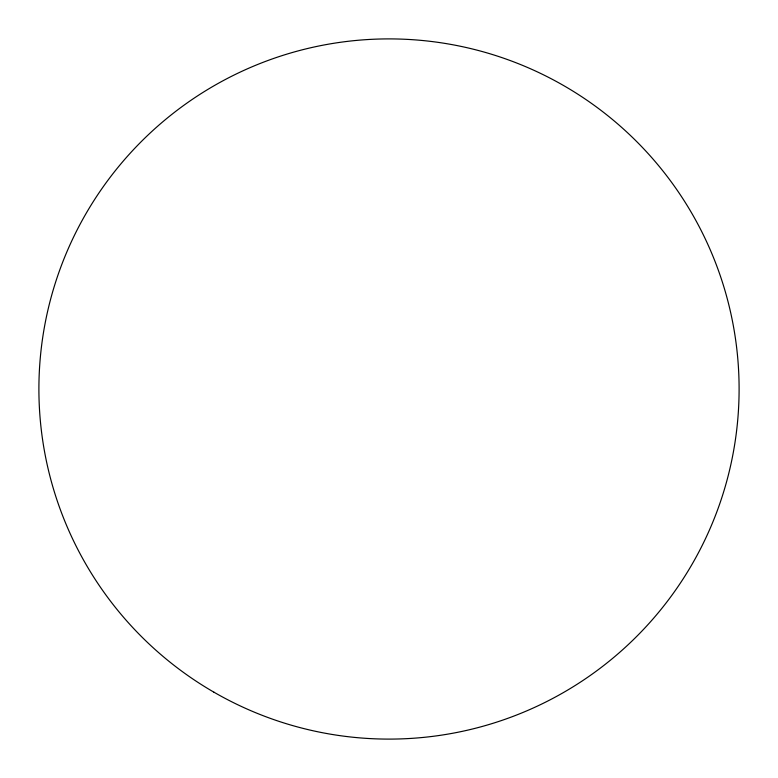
<?xml version="1.0" encoding="UTF-8"?>
<svg xmlns="http://www.w3.org/2000/svg" width="778" height="778" viewBox="0 0 778 778"><rect width="100%" height="100%" fill="white"/><g stroke="black" fill="none" stroke-linecap="round" stroke-linejoin="round"><path stroke-width="1.17" d="M213.95 692.196A350.1 350.1 0 0 0 739.1 389A350.1 350.1 0 0 0 213.95 85.804A350.1 350.1 0 0 0 213.95 692.196"/></g></svg>
